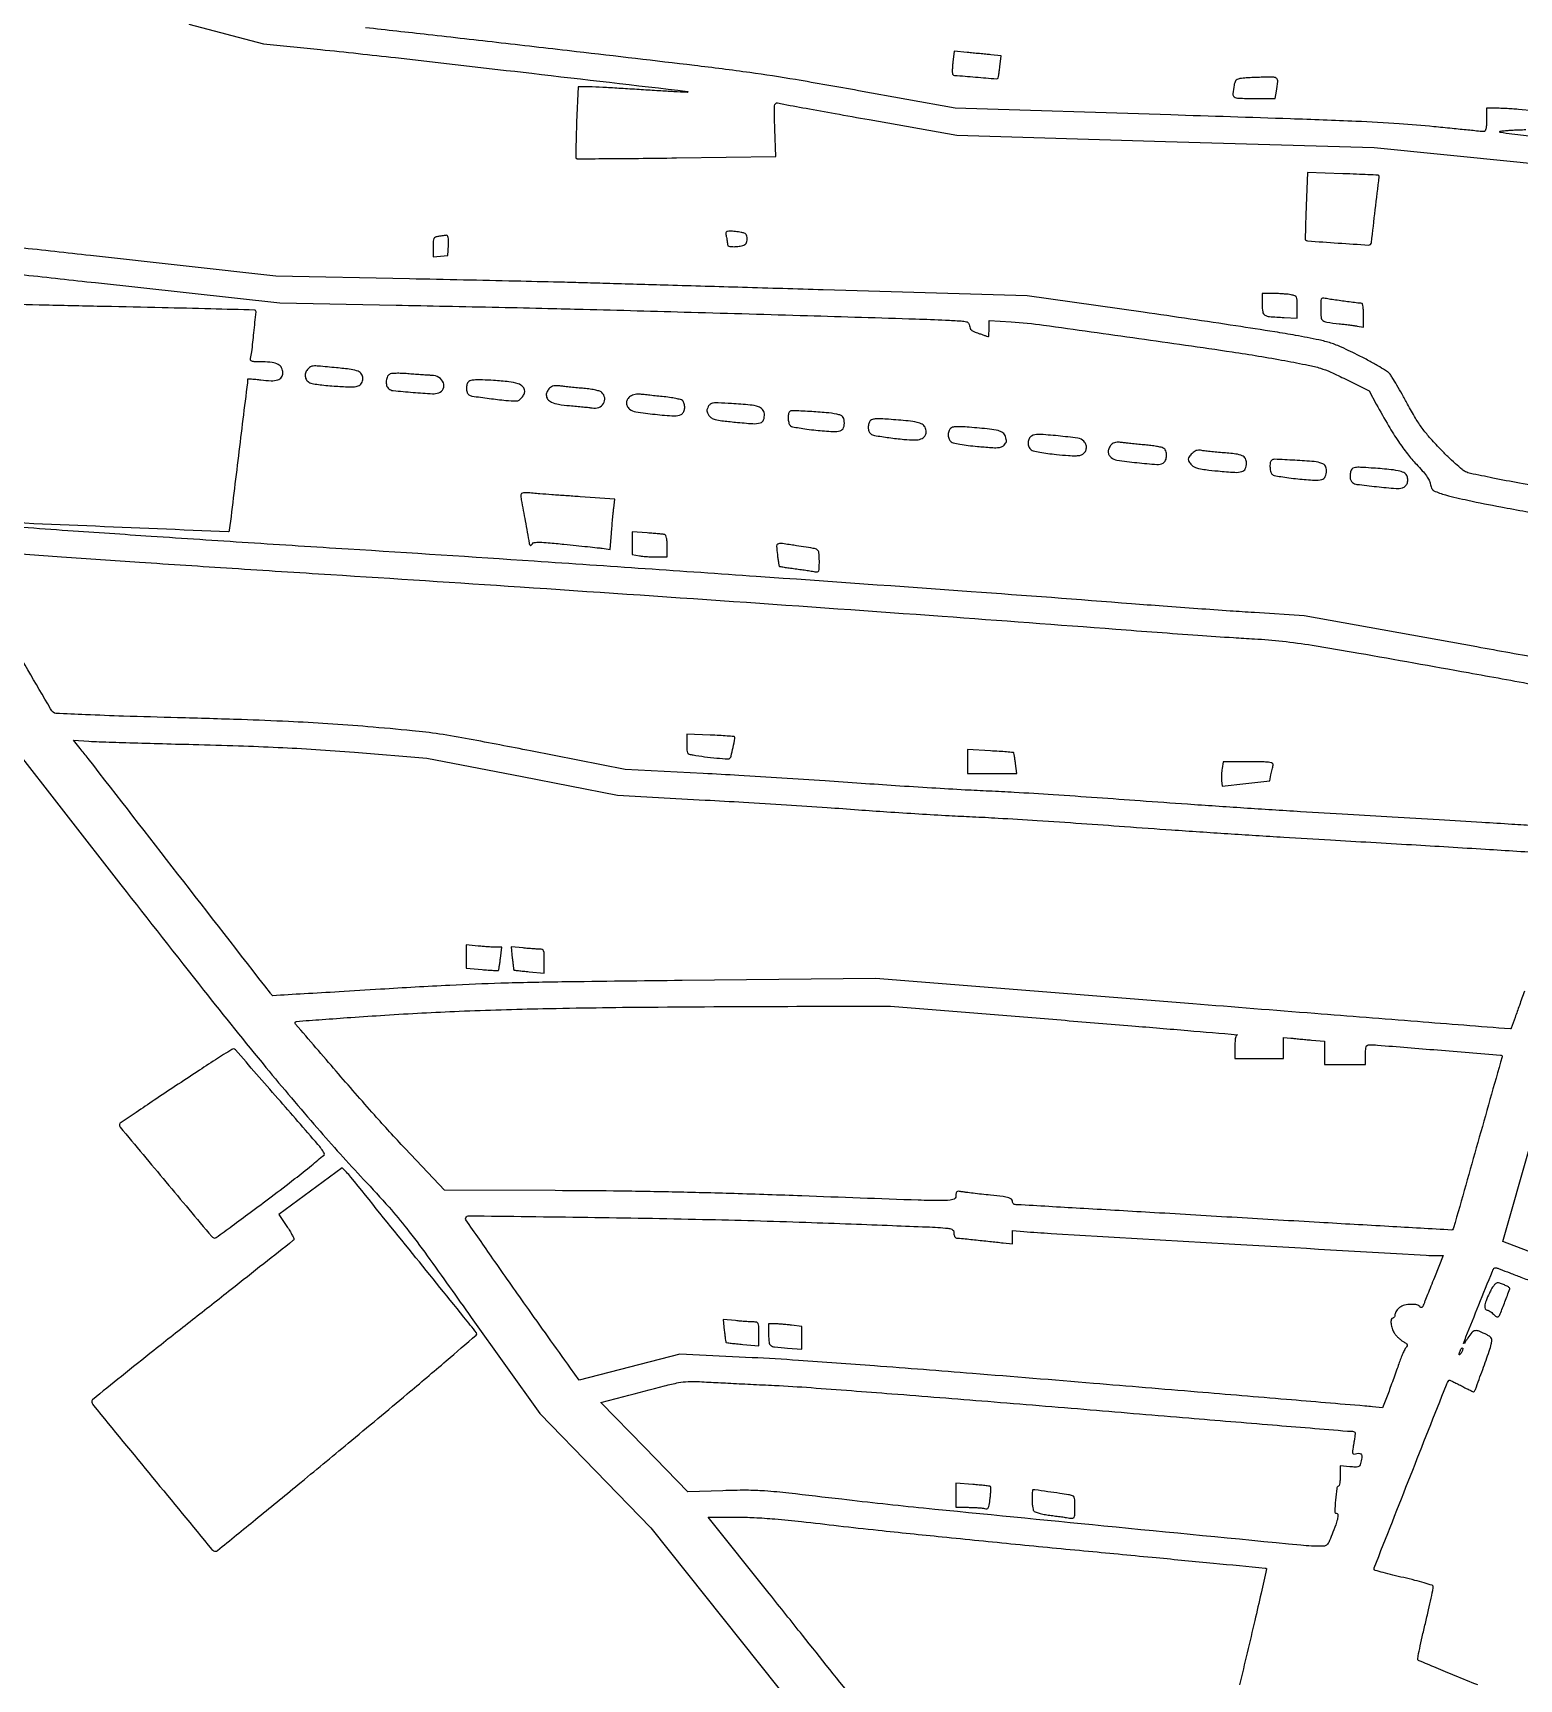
# Model space of a CAD drawing. Header units: metres. Extents: x 244 to 6504, y 133 to 4776.
# Drawn here: x 973 to 1478, y 2026 to 2585 of the extents above; entities that cross this region are included whole.
import ezdxf

# ---------------------------------------------------------------- set-up
doc = ezdxf.new("R2010")
doc.units = ezdxf.units.M
doc.header["$MEASUREMENT"] = 0

msp = doc.modelspace()

# ---------------------------------------------------------------- linework, layer by layer
for points in [[(2390.74, 4302.36, -0.000001), (2436.6, 4383.87, -0.253439)], [(5649.78, 2908.29, -0.000001), (5592.12, 2927.27, -0.000136)], [(1770.95, 4232.21, -0.000001), (1756.31, 4203.53, -0.092463)], [(2358.85, 2292.47, -0.000002), (2402.87, 2275.77, -0.000001), (2455, 2255.99, -0.000469)], [(2661.8, 3304.26, -0.000001), (2697.55, 3290.75, -0.000089)], [(2166.88, 2385.74, -0.000003), (2059.01, 2428.09, -0.099946)], [(1791.55, 2429.41, -0.000038), (1874.38, 2392.56, -0.000003), (1960.7, 2354.15, -0.085326)], [(1593.92, 2905.57, -0.000004), (1514.48, 2912.51, -0.000011), (1436.43, 2919.33, -0.007054)], [(1951.55, 1991.02, -0.000054), (1914.46, 2004.68, -0.000089), (1883.2, 2016.2, -0.000001), (1854.82, 2026.66, -0.083555), (1854.7, 2026.74, -0.321062), (1854.66, 2026.85, -0.00001), (1860.33, 2041.97, -0.000482), (1866.6, 2058.64, -0.00029), (1874.07, 2078.43, 0.000121), (1881.55, 2098.22, 0.000201), (1887.85, 2114.91, 0.000005), (1893.56, 2130.04, 0.09035), (1893.59, 2130.2, -0.52322), (1893.79, 2130.34, -0.000152), (1905.06, 2126.13, -0.000598), (1924.48, 2118.84, -0.000025), (1994.28, 2092.53, 0.000711), (2044.47, 2073.69, 0.0018), (2081.03, 2060.18, 0.002313), (2111.66, 2049.14, 0.002327), (2142.33, 2038.41, -0.000195), (2162.41, 2031.48, -0.000323), (2179.35, 2025.62, -0.00001), (2194.67, 2020.3, -0.108295)], [(1818.98, 2759.08, 0.000018), (1857.04, 2862.14, 0.000008), (1895.3, 2965.72, 0.303576)], [(1986.93, 2957.13, 0.000002), (2009.06, 2948.59, 0.092301)], [(1716.95, 2894.91, -0.000001), (1705.81, 2895.88, -0.000045)], [(2910.82, 2101.23, -0.000002), (2871.64, 2116.15, -0.08954)], [(1989.74, 2610.17, -0.000005), (1937.37, 2630.58, -0.000013), (1885.25, 2650.89, -0.103803)], [(1359.46, 2926.04, -0.000007), (1314.6, 2930, -0.176126)], [(1479.87, 2259.97, -0.000484), (1478.15, 2255.13, -0.000789), (1476.68, 2251.03, -0.00008), (1475.36, 2247.36, -0.078972), (1475.27, 2247.21, -0.251959), (1475.13, 2247.14, -0.000003), (1443.5, 2249.62, -0.000264), (1408.67, 2252.36, -0.000159), (1367.31, 2255.65), (1259.48, 2264.26), (1193.82, 2263.57, 0.000618), (1152.93, 2263.09, 0.003963), (1132.25, 2262.65, 0.005831), (1114.99, 2261.95, 0.002345), (1091.42, 2260.61, -0.000392), (1077.33, 2259.75, -0.000652), (1065.46, 2259.05, -0.00002), (1054.71, 2258.44, -0.271467), (1054.6, 2258.49, 0.023202), (1054.07, 2259.25, 0.000004), (1022.6, 2299.74, 0.000018), (992.1, 2338.99, 0.004823), (989.45, 2342.33), (987.13, 2345.2), (992.39, 2344.82, 0.009712), (995.82, 2344.64, 0.000763), (1004.96, 2344.34, 0.001038), (1015.86, 2344.03, 0.000794), (1027.79, 2343.73, -0.002524), (1043.2, 2343.29, -0.003764), (1056.67, 2342.74, -0.004028), (1069.4, 2342.02, -0.003648), (1082.55, 2341.07), (1107.17, 2339.11), (1139.52, 2332.8), (1171.87, 2326.49), (1201.68, 2324.85, -0.001233), (1214.71, 2324.11, -0.00089), (1229.25, 2323.21, -0.000898), (1243.07, 2322.32, -0.00195), (1253.68, 2321.56, 0.001932), (1263.39, 2320.88, 0.001394), (1274.22, 2320.18, 0.001407), (1284.52, 2319.58, 0.003057), (1292.43, 2319.19, -0.003991), (1301.11, 2318.74, -0.001167), (1314.44, 2317.92, -0.001172), (1329.45, 2316.92, -0.001256), (1344.1, 2315.87, 0.00134), (1360.06, 2314.74, 0.000793), (1379.11, 2313.46, 0.000793), (1398.13, 2312.25, 0.001362), (1413.99, 2311.31, -0.000616), (1441.53, 2309.71, -0.000811), (1466.66, 2308.18, -0.000508), (1487.97, 2306.83, -0.009683)], [(943.58, 2420.05, 0.000005), (991.66, 2418.02, 0.000005), (1039.77, 2415.99, 0.238408), (1040.04, 2416.11, 0.139651), (1040.17, 2416.42, 0.000012), (1043.26, 2441.67, 0.000042), (1046.3, 2466.52, 0.038341), (1046.35, 2467.69, -0.429106), (1046.48, 2467.83, -0.007186), (1047.65, 2467.79, -0.01345), (1049.08, 2467.68, -0.007933), (1050.78, 2467.48, 0.025681), (1054.23, 2467.2, 0.084193), (1056.49, 2467.51, 0.153296), (1057.77, 2468.4, 0.165706), (1058.26, 2469.84, 0.121707), (1057.84, 2471.56, 0.147704), (1056.68, 2472.74, 0.094592), (1054.61, 2473.4, 0.030643), (1051.38, 2473.6, -0.00646), (1048.81, 2473.63, -0.062025), (1047.72, 2473.8, -0.21716), (1047.29, 2474.16, -0.182456), (1047.25, 2474.76, 0.041386), (1047.7, 2477.01, 0.002826), (1048.41, 2483.5, 0.000722), (1049.13, 2490.57, 0.236322), (1048.94, 2491.07, 0.181186), (1048.67, 2491.18, 0.000035), (1033.76, 2491.57, 0.000762), (1017.23, 2491.97, 0.000461), (997.65, 2492.4, -0.000372), (977.69, 2492.83, -0.000527), (959.92, 2493.25, -0.000296)], [(959.21, 2697.46, -0.000002), (970.28, 2693.91, -0.000087)], [(1834.41, 2307.1, 0.000005), (1873.03, 2293.78, 0.000007)], [(1026.32, 2588.24), (1051.68, 2581.62), (1071.03, 2579.63, -0.002745), (1096.52, 2576.87, -0.000525), (1142.77, 2571.56, -0.000013), (1195.68, 2565.43, -0.627212), (1195.77, 2565.18, -0.211856), (1195.55, 2565.09, -0.000285), (1191.04, 2565.32, -0.002305), (1185.96, 2565.6, -0.00141), (1179.97, 2565.98, 0.001144), (1173.79, 2566.37, 0.001469), (1168.1, 2566.7, 0.001125), (1163.33, 2566.96, 0.012682), (1161.44, 2567), (1158.48, 2567), (1158.01, 2555.01, 0.002725), (1157.85, 2550.39, 0.004363), (1157.78, 2546.45, 0.001038), (1157.74, 2543.01, 0.20072), (1157.87, 2542.69, 0.199937), (1158.2, 2542.55, 0.000137), (1168.01, 2542.6, 0.001558), (1178.97, 2542.68, 0.000948), (1191.91, 2542.84), (1225.61, 2543.33), (1225.32, 2552.59, -0.002192), (1225.16, 2558.43, -0.032395), (1225.24, 2560.48, -0.15433), (1225.6, 2561.3, -0.290046), (1226.27, 2561.49, 0.024163), (1227.25, 2561.27, 0.000159), (1235.9, 2559.69, 0.000634), (1245.81, 2557.9, 0.000405), (1257.32, 2555.84), (1287.13, 2550.55), (1358.01, 2548.46), (1428.89, 2546.38), (1477.25, 2541.45), (1525.61, 2536.53)], [(1295.67, 1964.85, 0.000003), (1274.44, 1991.49, 0.000003), (1253.21, 2018.11, 0.000003), (1234.69, 2041.33, 0.000013), (1223.43, 2055.44), (1202.7, 2081.44), (1212.35, 2081.44, -0.013249), (1218.3, 2081.28, -0.008003), (1225.34, 2080.8, -0.005878), (1234.41, 2079.92, -0.002277), (1246.95, 2078.49, 0.003246), (1260.39, 2076.99, 0.000828), (1282.18, 2074.74, 0.000844), (1307.06, 2072.25, 0.000856), (1331.85, 2069.86, -0.000171), (1354.86, 2067.67, -0.000283), (1374.29, 2065.81, -0.000012), (1391.85, 2064.11, -0.070411), (1392.16, 2064.03, -0.368962), (1392.28, 2063.82, -0.000175), (1390.42, 2055.56, -0.002073), (1388.3, 2046.34, -0.001246), (1385.72, 2035.4, 0.000257), (1383.11, 2024.45, 0.00042)], [(1500.95, 2262.53, 0.000004), (1528.97, 2253.3, 0.000065)], [(935.15, 2490.7, 0.000045), (939.08, 2455.99, 0.000009), (943.1, 2420.52, 0.165705)], [(1488.51, 2430.54, -0.002374), (1478.2, 2432.41, -0.003494), (1469.17, 2434.16, -0.001649), (1461.5, 2435.73, -0.064873), (1459.86, 2436.3, -0.0594), (1458.67, 2437.08, -0.008322), (1456.45, 2439.03, -0.00941), (1453.88, 2441.43, -0.007869), (1451.25, 2444.08, -0.010454), (1447.65, 2447.97, -0.02343), (1445.13, 2451.1, -0.022976), (1442.88, 2454.5, -0.009686), (1440.15, 2459.25, 0.002749), (1438.29, 2462.61, 0.003432), (1436.52, 2465.71, 0.002783), (1435, 2468.3, 0.026265), (1434.28, 2469.37, 0.088609), (1433.34, 2470.25, 0.008884), (1430.72, 2471.89, 0.010829), (1427.46, 2473.74, 0.008053), (1423.79, 2475.65, 0.007188), (1417.8, 2478.55, 0.031564), (1414.13, 2479.98, 0.027367), (1410.09, 2481.03, 0.0045), (1402.17, 2482.57, 0.006569), (1395.07, 2483.78, 0.001194), (1381.86, 2485.82, 0.001285), (1366.39, 2488.13, 0.001166), (1350.39, 2490.44), (1310.98, 2496.04), (1241.76, 2498.06, 0.00001), (1214.3, 2498.86, 0.000013), (1189.07, 2499.6, 0.00001), (1167.92, 2500.21, 0.00011), (1159.61, 2500.45, 0.00128), (1152.03, 2500.65, 0.000203), (1137.15, 2500.99, 0.000225), (1119.61, 2501.38, 0.000197), (1101.26, 2501.77), (1055.83, 2502.73), (992.9, 2509.69, 0.000125), (968.71, 2512.36, 0.000205), (948.22, 2514.61, 0.000015), (929.81, 2516.63, 0.027219)], [(1844.41, 2030.54, -0.000005), (1808.4, 2043.61, -0.00011)], [(1562.47, 2251.82, -0.000014), (1503.75, 2271.26, -0.32023)], [(1482.94, 2558.85), (1477.84, 2559.29, 0.004098), (1475.68, 2559.45, 0.003494), (1473.4, 2559.59, 0.003522), (1471.32, 2559.69, 0.009968), (1469.86, 2559.72), (1466.98, 2559.72), (1466.98, 2555.74, -0.011486), (1466.94, 2553.83, -0.044703), (1466.78, 2552.66, -0.088585), (1466.5, 2552, -0.253411), (1466.07, 2551.77, -0.024248), (1465.39, 2551.8, -0.000265), (1460.7, 2552.26, -0.000832), (1455.31, 2552.8, -0.000542), (1449.07, 2553.44, 0.009799), (1437.38, 2554.42, 0.004978), (1422.65, 2555.23, 0.002742), (1400.37, 2556.09, 0.00052), (1359.74, 2557.41), (1286.51, 2559.71), (1253.7, 2565.65, 0.002883), (1232.28, 2569.41, 0.007554), (1216.85, 2571.78, 0.004851), (1197.98, 2574.2, 0.000641), (1157.96, 2578.9, 0.000423), (1132.38, 2581.84, 0.000463), (1107.58, 2584.65, 0.000432), (1086.36, 2587.02, 0.002332)], [(1483.37, 2549.98, -0.006061), (1475.64, 2550.89, -0.012825), (1471.61, 2551.52, -0.846486), (1471.62, 2551.88, -0.011882), (1473.01, 2552.06, -0.006314), (1474.73, 2552.21, -0.00628), (1476.5, 2552.33, -0.009696), (1478.03, 2552.38, 0.021003), (1480.37, 2552.51, 0.171273)], [(931.71, 2507.32, -0.000058), (949.97, 2505.36, -0.000399), (970.53, 2503.13, -0.000248), (994.64, 2500.49), (1057.27, 2493.59), (1096.68, 2492.85, -0.000407), (1113.55, 2492.52, -0.00033), (1131.62, 2492.14, -0.000334), (1148.28, 2491.76, -0.000868), (1160.28, 2491.47, -0.000472), (1196.86, 2490.46, -0.000375), (1236.36, 2489.31, -0.000194), (1273.13, 2488.19, -0.004751), (1283.32, 2487.78, -0.002789), (1288.57, 2487.49, -0.043209), (1290.35, 2487.23, -0.168367), (1291.13, 2486.73, -0.169082), (1291.44, 2485.85, 0.098024), (1291.6, 2485.04, 0.121873), (1292.05, 2484.42, 0.073671), (1292.94, 2483.88, 0.018076), (1294.54, 2483.27, 0.00196), (1295.74, 2482.86, 0.002985), (1296.79, 2482.52, 0.001088), (1297.69, 2482.24, 0.076213), (1297.85, 2482.21, 0.384566), (1297.93, 2482.29, 0.005908), (1298, 2483.01, 0.012272), (1298.05, 2483.88, 0.00739), (1298.06, 2484.92), (1298.06, 2487.62), (1305.52, 2487.17, -0.018662), (1316.56, 2486.08, -0.001179), (1348.89, 2481.58, -0.001729), (1380.64, 2476.98, -0.008469), (1398.53, 2474.01, -0.004157), (1406.47, 2472.48, -0.024655), (1410.56, 2471.45, -0.032019), (1414.08, 2470.13, -0.010019), (1419.16, 2467.7), (1427.09, 2463.73), (1429.57, 2459.23, 0.006419), (1433.73, 2451.92, 0.0148), (1437.08, 2446.56, 0.019125), (1440.11, 2442.38, 0.025064), (1443.2, 2438.82, -0.011733), (1445.19, 2436.65, -0.024746), (1446.61, 2434.86, -0.031435), (1447.53, 2433.39, -0.095084), (1447.88, 2432.27, 0.043958), (1448.04, 2431.5, 0.044582), (1448.33, 2430.77, 0.048541), (1448.7, 2430.19, 0.115214), (1449.1, 2429.87, 0.049832), (1453.09, 2428.41, 0.009269), (1460.7, 2426.62, 0.007064), (1471.87, 2424.37, 0.002127), (1488.91, 2421.26, -0.000409)], [(1483.64, 2316.08, -0.000501), (1475.59, 2316.6, 0.001054), (1465.42, 2317.25, 0.000377), (1450.91, 2318.13, 0.000374), (1435, 2319.06, 0.000442), (1419.95, 2319.93, -0.001419), (1403.84, 2320.88, -0.000838), (1384.61, 2322.11, -0.000838), (1365.41, 2323.41, -0.001437), (1349.4, 2324.55, 0.001321), (1334.77, 2325.61, 0.001245), (1319.84, 2326.61, 0.001236), (1306.6, 2327.43, 0.004325), (1298.06, 2327.86, -0.003384), (1289.97, 2328.26, -0.001265), (1278.62, 2328.92, -0.001254), (1266.26, 2329.7, -0.00152), (1254.67, 2330.5, 0.001431), (1242.36, 2331.35, 0.000856), (1227.71, 2332.29, 0.000857), (1213.12, 2333.18, 0.00149), (1201.02, 2333.86), (1174.52, 2335.27), (1142.39, 2341.54, 0.001396), (1121.53, 2345.54, 0.009955), (1111.4, 2347.25, 0.012788), (1102.19, 2348.38, 0.003186), (1087.08, 2349.74, 0.004433), (1073.54, 2350.75, 0.004574), (1060.13, 2351.5, 0.003607), (1044.22, 2352.14, 0.001453), (1022.49, 2352.79, -0.001102), (1004.16, 2353.33, -0.003056), (991.27, 2353.81, -0.000812), (981.18, 2354.27, -0.174805), (980.3, 2354.63, -0.076378), (979.35, 2355.81, -0.000094), (964.01, 2382.19, -0.000056), (948.53, 2408.84, -0.132306)], [(1486.23, 2372.73, 0.000193), (1463.67, 2376.82), (1405.05, 2387.43), (1388.15, 2388.48, -0.001675), (1379.94, 2389.02, -0.000709), (1368.93, 2389.79, -0.000702), (1357.17, 2390.65, -0.000918), (1346.42, 2391.47, 0.001474), (1292.04, 2395.56, 0.000623), (1219.02, 2400.74, 0.000627), (1143.59, 2405.9, 0.001064), (1080.45, 2410.01, -0.000478), (1046.5, 2412.18, -0.000521), (1013.51, 2414.35, -0.000488), (985.27, 2416.27, -0.002574), (969.78, 2417.42)], [(956.46, 2409.51, -0.000343), (970.82, 2408.34, 0.003398), (983.12, 2407.41, 0.000432), (1009.61, 2405.61, 0.000507), (1041.05, 2403.54, 0.000422), (1074.49, 2401.4, -0.000932), (1138.82, 2397.22, -0.000652), (1211.31, 2392.28, -0.000658), (1282.14, 2387.26, -0.001132), (1341.12, 2382.87, 0.000751), (1355.13, 2381.82, 0.000772), (1369.01, 2380.82, 0.000746), (1381.05, 2379.99, 0.003281), (1388.15, 2379.56, -0.014067), (1397.67, 2378.77, -0.011425), (1407.81, 2377.41, -0.004908), (1423.68, 2374.75, -0.000511), (1460.85, 2368.1, -0.001017), (1483.82, 2363.92, -0.001702)], [(1522.5, 2366.11, 0.000037), (1505.4, 2369.24, 0.000313)], [(965.91, 2344.1), (1003.28, 2296.07, 0.002061), (1031.32, 2260.34, 0.00491), (1052.52, 2234.08, 0.006465), (1069.91, 2213.53, 0.009672), (1085.66, 2196.07, -0.006432), (1094.33, 2186.6, -0.016312), (1100.3, 2179.44, -0.009872), (1107.27, 2170.14, -0.001177), (1122.24, 2149.21), (1145.48, 2116.56), (1164.36, 2097.18), (1183.24, 2077.8), (1263.28, 1977.44, 0.000592)], [(1839.11, 2010.56, -0.000013), (1820.53, 1958.18, -0.000011), (1801.94, 1905.75, -0.098014)], [(1483.49, 2170.84), (1472.5, 2175.01), (1481.94, 2207.88, -0.001966)], [(1464, 2024.44, -0.001174), (1456.35, 2027.56, -0.001885), (1449.85, 2030.27, -0.000324), (1444.11, 2032.69, -0.111162), (1443.72, 2032.96, -0.23437), (1443.61, 2033.36, -0.001819), (1444.29, 2036.78, -0.006134), (1445.14, 2040.73, -0.003841), (1446.22, 2045.32, 0.003238), (1447.31, 2049.94, 0.005011), (1448.19, 2053.94, 0.001742), (1448.9, 2057.39, 0.14236), (1448.86, 2057.93, 0.229414), (1448.49, 2058.27, 0.003879), (1445.81, 2059.08, 0.009069), (1442.62, 2059.96, 0.005801), (1438.88, 2060.87, -0.003534), (1435.13, 2061.77, -0.005569), (1431.93, 2062.59, -0.001735), (1429.18, 2063.35, -0.188827), (1428.88, 2063.57, -0.236603), (1428.83, 2064.17, -0.00004), (1441.19, 2095.49, -0.000105), (1453.37, 2126.33, -0.077839), (1454.24, 2127.81, -0.326265), (1454.48, 2127.87, -0.007672), (1455.6, 2127.41, -0.013976), (1456.96, 2126.78, -0.008655), (1458.51, 2125.96, 0.006579), (1460.06, 2125.14, 0.010602), (1461.41, 2124.49, 0.004597), (1462.55, 2123.98, 0.308586), (1462.75, 2124.02, 0.109001), (1463.24, 2124.79, 0.000914), (1465.69, 2131.52, 0.002435), (1467.93, 2137.8, 0.031655), (1468.6, 2140.19, 0.030454), (1468.79, 2141.4, 0.131129), (1468.66, 2142.11, 0.134849), (1468.21, 2142.65, 0.032935), (1467.19, 2143.26, 0.018101), (1464.47, 2144.52, 0.138854), (1463.09, 2144.69, 0.181112), (1462.01, 2144.08, 0.035558), (1460.68, 2142.25, -0.006899), (1460.01, 2141.22, -0.019957), (1459.52, 2140.53, -0.094254), (1459.3, 2140.34, -0.689519), (1459.22, 2140.4, -0.01655), (1460.02, 2142.58, -0.000333), (1464.39, 2153.49, -0.000138), (1468.99, 2164.9, -0.042706), (1469.43, 2165.78, -0.160399), (1469.64, 2165.96, -0.075219), (1469.99, 2166.04, -0.062823), (1470.42, 2166.02, -0.050786), (1470.86, 2165.9, 0.001493), (1471.64, 2165.59, 0.000046), (1474.88, 2164.35, 0.00009), (1478.7, 2162.88, 0.000062), (1483.02, 2161.22, -0.006459)], [(1380.91, 2015.16, 0.000037), (1378.94, 2006.84, 0.048109)]]:
    msp.add_lwpolyline(points, format="xyb")
for points in [[(1285.78, 2575.3, 0.011994), (1285.63, 2573.84, 0.017141), (1285.58, 2572.55, 0.0131), (1285.6, 2571.49, 0.187338), (1285.75, 2571.15, 0.177145), (1286.35, 2570.87, 0.000797), (1293.45, 2570.28, 0.000736), (1300.57, 2569.71, 0.196758), (1301.15, 2569.9, 0.182531), (1301.19, 2569.98, 0.000759), (1301.35, 2571.06, 0.003589), (1301.53, 2572.29, 0.002237), (1301.71, 2573.74), (1302.18, 2577.49), (1298.63, 2577.86, 0.001251), (1296.96, 2578.03, 0.000615), (1294.83, 2578.23, 0.00061), (1292.61, 2578.44, 0.00089), (1290.66, 2578.62), (1286.25, 2579.02)], [(1383.76, 2569.84, 0.039604), (1382.67, 2569.62, 0.116102), (1382, 2569.24, 0.116942), (1381.58, 2568.61, 0.040481), (1381.27, 2567.55, 0.025829), (1380.84, 2564.59, 0.276224), (1381.34, 2563.54, 0.141661), (1382.76, 2563.09, 0.005995), (1388.07, 2563.03), (1395.27, 2563.03), (1395.68, 2565.51, 0.014054), (1396.12, 2568.76, 0.22737), (1395.76, 2569.77, 0.193627), (1394.72, 2570.21, 0.009931), (1390.97, 2570.21, 0.003789), (1388.85, 2570.15, 0.003781), (1386.73, 2570.06, 0.003702), (1384.88, 2569.95, 0.014878)], [(1405.76, 2526.57, 0.001807), (1405.6, 2522.19, 0.002934), (1405.49, 2518.48, 0.000471), (1405.42, 2515.19, 0.204305), (1405.5, 2514.99, 0.180753), (1406.23, 2514.65, 0.000567), (1416.57, 2513.94, 0.000496), (1426.95, 2513.24, 0.216087), (1427.6, 2513.49, 0.168326), (1427.9, 2514.11, 0.00033), (1429.22, 2525.25, 0.000238), (1430.53, 2536.49, 0.265185), (1430.35, 2536.92, 0.152026), (1430.23, 2536.96, 0.000108), (1426.73, 2537.12, 0.001237), (1422.83, 2537.29, 0.000755), (1418.23, 2537.48), (1406.24, 2537.93)], [(1111.09, 2516.18, 0.052613), (1110.05, 2515.91, 0.187128), (1109.54, 2515.46, 0.106243), (1109.32, 2514.61, 0.011715), (1109.27, 2512.6), (1109.27, 2509.29), (1111.75, 2509.5), (1114.24, 2509.7), (1114.44, 2513.18, 0.012287), (1114.49, 2514.85, 0.050538), (1114.4, 2515.86, 0.112066), (1114.16, 2516.39, 0.267449), (1113.78, 2516.56, 0.004705), (1113.32, 2516.5, 0.001377), (1112.63, 2516.41, 0.001383), (1111.85, 2516.3, 0.001483)], [(1208.88, 2515.91, -0.004902), (1209.04, 2515.08, -0.005698), (1209.18, 2514.28, -0.005102), (1209.27, 2513.61, -0.03366), (1209.3, 2513.26, 0.364644), (1209.64, 2512.85, 0.035162), (1211.03, 2512.71, 0.036347), (1212.75, 2512.78, 0.037037), (1214.43, 2513.1, 0.067143), (1215.13, 2513.39, 0.113209), (1215.58, 2513.82, 0.101418), (1215.84, 2514.45, 0.04643), (1215.92, 2515.33, 0.047413), (1215.83, 2516.3, 0.139956), (1215.53, 2516.89, 0.123989), (1214.94, 2517.28, 0.033573), (1213.85, 2517.57, 0.012738), (1212.94, 2517.73, 0.008948), (1211.9, 2517.86, 0.009035), (1210.91, 2517.95, 0.018631), (1210.13, 2517.98, 0.036993), (1209.19, 2517.91, 0.224268), (1208.8, 2517.65, 0.166861), (1208.69, 2517.13, 0.019118)], [(1390.8, 2493.16, 0.035267), (1390.99, 2490.56, 0.225727), (1391.69, 2489.49, 0.116365), (1393.26, 2488.99, 0.006892), (1398.26, 2488.67), (1402.73, 2488.44), (1402.73, 2492.2, 0.0092), (1402.68, 2494.6, 0.106356), (1402.45, 2495.51, 0.188666), (1401.9, 2496.01, 0.041742), (1400.66, 2496.37, 0.023865), (1399.6, 2496.53, 0.008156), (1398.05, 2496.66, 0.008086), (1396.34, 2496.76, 0.009248), (1394.69, 2496.79), (1390.8, 2496.79)], [(1410.68, 2491.54, 0.023588), (1410.81, 2488.71, 0.203871), (1411.4, 2487.63, 0.134086), (1412.72, 2487.06, 0.008357), (1416.97, 2486.54, -0.003066), (1418.65, 2486.35, -0.002654), (1420.41, 2486.13, -0.002671), (1422, 2485.92, -0.007797), (1423.1, 2485.75), (1425.25, 2485.38), (1425.25, 2489.43, 0.014263), (1425.2, 2490.98, 0.023403), (1425.07, 2492.28, 0.019883), (1424.88, 2493.28, 0.348298), (1424.63, 2493.47, -0.032306), (1423.34, 2493.56, -0.00126), (1418.62, 2494.18, -0.001797), (1414.03, 2494.82, -0.018945), (1412.17, 2495.16, 0.084226), (1411.32, 2495.2, 0.271562), (1410.89, 2494.87, 0.091562), (1410.71, 2494.01, 0.006492)], [(1066.59, 2471, 0.116355), (1065.9, 2469.75, 0.130732), (1065.88, 2468.37, 0.129349), (1066.55, 2467.16, 0.112667), (1067.76, 2466.36, 0.054539), (1068.68, 2466.13, 0.005824), (1070.87, 2465.84, 0.00712), (1073.49, 2465.56, 0.005669), (1076.33, 2465.34, 0.010865), (1081.36, 2465.11, 0.076522), (1083.78, 2465.43, 0.188961), (1084.97, 2466.34, 0.136372), (1085.42, 2467.97, 0.145554), (1084.99, 2469.44, 0.153619), (1083.82, 2470.4, 0.063046), (1081.44, 2471.02, 0.009134), (1076.44, 2471.59, 0.001421), (1070.26, 2472.16, 0.037149), (1068.59, 2472.18, 0.129353), (1067.59, 2471.86, 0.065345)], [(1094.7, 2469.5, 0.189901), (1093.81, 2468.7, 0.091694), (1093.37, 2467.19, 0.08865), (1093.49, 2465.58, 0.160939), (1094.2, 2464.48, 0.145818), (1095.72, 2463.86, 0.004615), (1102.45, 2463.25, 0.005814), (1109.07, 2462.79, 0.103445), (1111.17, 2463.1, 0.194151), (1112.71, 2464.5, 0.212515), (1112.78, 2466.51, 0.16273), (1111.23, 2468.31, 0.130297), (1108.76, 2469.01, -0.009332), (1107.47, 2469.06, -0.002786), (1105.51, 2469.18, -0.002792), (1103.31, 2469.34, -0.003018), (1101.16, 2469.53, 0.010849), (1099.1, 2469.67, 0.01285), (1097.15, 2469.71, 0.011721), (1095.51, 2469.67, 0.076006)], [(1121.36, 2466.89, 0.116822), (1120.76, 2465.9, 0.080129), (1120.56, 2464.6, 0.082162), (1120.78, 2463.33, 0.136292), (1121.4, 2462.45, 0.139143), (1122.44, 2461.98, 0.00269), (1128.34, 2461.19, 0.006828), (1133.97, 2460.54, 0.025236), (1137.54, 2460.35, 0.15077), (1138.46, 2460.64, 0.066317), (1139.42, 2461.5, 0.064633), (1140.16, 2462.62, 0.112946), (1140.4, 2463.7, 0.203964), (1139.79, 2465.14, 0.11023), (1138.11, 2466.16, 0.054082), (1135.02, 2466.85, 0.013094), (1129.81, 2467.29, 0.005474), (1126.02, 2467.47, 0.020877), (1123.65, 2467.46, 0.031124), (1122.12, 2467.29, 0.156924)], [(1148.79, 2464.67, 0.046492), (1148.37, 2464.16, 0.037301), (1148.01, 2463.55, 0.038576), (1147.77, 2462.92, 0.074187), (1147.69, 2462.4, 0.163334), (1148.17, 2460.96, 0.12385), (1149.48, 2459.91, 0.068388), (1151.84, 2459.2, 0.019652), (1155.64, 2458.75, -0.003059), (1157.95, 2458.55, -0.003184), (1160.22, 2458.33, -0.003064), (1162.18, 2458.11, -0.013889), (1163.32, 2457.95, 0.134999), (1165.52, 2458.16, 0.162394), (1167.12, 2459.48, 0.178459), (1167.53, 2461.38, 0.161492), (1166.62, 2463.19, 0.11989), (1165.94, 2463.6, 0.021427), (1164.5, 2464, 0.020808), (1162.65, 2464.33, 0.013596), (1160.49, 2464.58, -0.002443), (1158.31, 2464.77, -0.002158), (1156.04, 2465, -0.002167), (1153.99, 2465.22, -0.006583), (1152.6, 2465.39, 0.023858), (1151.25, 2465.52, 0.057686), (1150.25, 2465.44, 0.075565), (1149.46, 2465.17, 0.074142)], [(1176.25, 2461.92, 0.092199), (1175.29, 2460.94, 0.135223), (1174.91, 2459.8, 0.135669), (1175.16, 2458.63, 0.093092), (1176.01, 2457.56, 0.143781), (1178.11, 2456.61, 0.009933), (1184.63, 2455.8, 0.010094), (1191.17, 2455.25, 0.139544), (1193.46, 2455.75, 0.139754), (1194.25, 2456.51, 0.094295), (1194.66, 2457.69, 0.086534), (1194.63, 2459.03, 0.092123), (1194.14, 2460.25, 0.175117), (1193.6, 2460.67, 0.021492), (1192.15, 2461.07, 0.020976), (1190.19, 2461.44, 0.010637), (1187.69, 2461.74, -0.001097), (1185.28, 2461.99, -0.001157), (1182.92, 2462.24, -0.001105), (1180.89, 2462.47, -0.005239), (1179.72, 2462.61, 0.04496), (1178.8, 2462.66, 0.03812), (1177.84, 2462.54, 0.039432), (1176.94, 2462.28, 0.064033)], [(1202.7, 2458.41, 0.044133), (1202.35, 2457.6, 0.096717), (1202.27, 2456.94, 0.091297), (1202.44, 2456.27, 0.036309), (1202.91, 2455.44, 0.110119), (1203.78, 2454.59, 0.075355), (1205.06, 2454.04, 0.033326), (1207.27, 2453.63, 0.004533), (1211.94, 2453.12, 0.00895), (1217.88, 2452.63, 0.086347), (1220.38, 2452.91, 0.239268), (1221.5, 2453.94, 0.11304), (1221.75, 2455.95, 0.150786), (1221.11, 2457.46, 0.143773), (1219.72, 2458.39, 0.053342), (1216.92, 2458.94, 0.00631), (1210.59, 2459.42, 0.003522), (1206.06, 2459.67, 0.044109), (1204.35, 2459.61, 0.12855), (1203.4, 2459.23, 0.110644)], [(1230.33, 2456.67, 0.162397), (1229.9, 2455.78, 0.048695), (1229.86, 2454.25, 0.048763), (1230.11, 2452.73, 0.155679), (1230.66, 2451.88, 0.123793), (1231.3, 2451.58, 0.006516), (1233.53, 2451.17, 0.009947), (1236.23, 2450.76, 0.007047), (1239.28, 2450.4, 0.009772), (1245.05, 2449.92, 0.089534), (1247.55, 2450.21, 0.238158), (1248.66, 2451.27, 0.110461), (1248.91, 2453.32, 0.043005), (1248.71, 2454.41, 0.130439), (1248.33, 2455.06, 0.115161), (1247.65, 2455.48, 0.029849), (1246.39, 2455.82, 0.029067), (1242.76, 2456.35, 0.008588), (1237.14, 2456.74, 0.002968), (1231.22, 2457.02, 0.213797)], [(1257.82, 2453.66, 0.114523), (1257.22, 2452.66, 0.08011), (1257.02, 2451.35, 0.082376), (1257.24, 2450.08, 0.135779), (1257.86, 2449.19, 0.134233), (1259.13, 2448.62, 0.005614), (1264.08, 2447.88, 0.010655), (1269.13, 2447.3, 0.022929), (1273.03, 2447.11, 0.083545), (1274.93, 2447.42, 0.147266), (1276.21, 2448.34, 0.163559), (1276.68, 2449.74, 0.108871), (1276.33, 2451.4, 0.160483), (1275.39, 2452.41, 0.072948), (1273.68, 2453.06, 0.03051), (1270.58, 2453.54, 0.004032), (1263.95, 2454.11, 0.008816), (1261.36, 2454.27, 0.028834), (1259.64, 2454.24, 0.044175), (1258.49, 2454.05, 0.139554)], [(1284.98, 2451, 0.11681), (1284.36, 2449.97, 0.086509), (1284.19, 2448.66, 0.087433), (1284.46, 2447.38, 0.123586), (1285.15, 2446.44, 0.122753), (1285.89, 2446.08, 0.008572), (1288.19, 2445.64, 0.011748), (1290.98, 2445.23, 0.008559), (1294.11, 2444.9, 0.003762), (1298.77, 2444.52, 0.029593), (1300.95, 2444.49, 0.069362), (1302.24, 2444.73, 0.116434), (1303.17, 2445.31, 0.054001), (1303.69, 2445.95, 0.103032), (1303.93, 2446.57, 0.090167), (1303.91, 2447.28, 0.034363), (1303.65, 2448.25, 0.144385), (1302.74, 2449.5, 0.102398), (1301.18, 2450.26, 0.038272), (1298.23, 2450.78, 0.004162), (1291.35, 2451.4, 0.008202), (1288.63, 2451.57, 0.027707), (1286.85, 2451.56, 0.042694), (1285.66, 2451.39, 0.142147)], [(1312.47, 2448.41, 0.145893), (1311.67, 2447.52, 0.102393), (1311.35, 2446.19, 0.099463), (1311.58, 2444.81, 0.129061), (1312.32, 2443.78, 0.118801), (1313.07, 2443.41, 0.009029), (1315.28, 2442.96, 0.012025), (1317.97, 2442.53, 0.008859), (1320.97, 2442.17, 0.00482), (1325.08, 2441.8, 0.023944), (1327.4, 2441.72, 0.043965), (1328.89, 2441.87, 0.105469), (1329.9, 2442.3, 0.102894), (1330.76, 2443.22, 0.118652), (1331.13, 2444.37, 0.117366), (1330.95, 2445.57, 0.099154), (1330.23, 2446.63, 0.162227), (1328.18, 2447.66, 0.010579), (1321.49, 2448.47, 0.010903), (1314.79, 2449, 0.153041)], [(1339.57, 2445.46, 0.083947), (1338.8, 2444.37, 0.109998), (1338.52, 2443.18, 0.117545), (1338.77, 2442.05, 0.105945), (1339.52, 2441.1, 0.139683), (1341.5, 2440.22, 0.007813), (1348.26, 2439.39, 0.007715), (1355.05, 2438.78, 0.142673), (1357.14, 2439.22, 0.173811), (1358.02, 2440.19, 0.095666), (1358.34, 2441.79, 0.096616), (1358.05, 2443.39, 0.181325), (1357.18, 2444.34, 0.067857), (1356.46, 2444.6, 0.009702), (1354.91, 2444.9, 0.010879), (1353.04, 2445.17, 0.009091), (1351.06, 2445.38, -0.002272), (1348.96, 2445.58, -0.001964), (1346.75, 2445.8, -0.001976), (1344.76, 2446.02, -0.005752), (1343.38, 2446.19, 0.024), (1342.03, 2446.31, 0.057354), (1341.03, 2446.23, 0.074934), (1340.24, 2445.96, 0.074333)], [(1367.01, 2442.52, 0.031637), (1366.01, 2441.39, 0.151539), (1365.71, 2440.59, 0.159251), (1365.93, 2439.78, 0.035975), (1366.79, 2438.64, 0.107403), (1367.75, 2437.92, 0.049482), (1369.24, 2437.42, 0.027109), (1371.61, 2437.01, 0.005672), (1375.81, 2436.56, 0.008645), (1381.51, 2436.11, 0.082307), (1383.93, 2436.36, 0.218898), (1385.08, 2437.33, 0.110817), (1385.5, 2439.21, 0.126808), (1385.11, 2440.75, 0.166651), (1384.04, 2441.72, 0.071746), (1381.84, 2442.31, 0.01042), (1377.22, 2442.77, -0.003437), (1374.84, 2442.97, -0.004123), (1372.59, 2443.2, -0.003548), (1370.7, 2443.41, -0.027239), (1369.83, 2443.57, 0.079669), (1369.13, 2443.62, 0.067209), (1368.41, 2443.46, 0.060835), (1367.69, 2443.09, 0.046741)], [(1393.95, 2440.11, 0.160948), (1393.52, 2439.22, 0.048859), (1393.48, 2437.69, 0.048881), (1393.73, 2436.18, 0.158788), (1394.28, 2435.34, 0.121673), (1394.92, 2435.05, 0.006257), (1397.16, 2434.64, 0.00965), (1399.87, 2434.24, 0.006829), (1402.93, 2433.88, 0.009036), (1408.63, 2433.41, 0.08452), (1411.07, 2433.66, 0.220271), (1412.24, 2434.66, 0.108209), (1412.66, 2436.6, 0.046035), (1412.58, 2437.55, 0.096455), (1412.3, 2438.24, 0.102782), (1411.81, 2438.74, 0.057349), (1411.04, 2439.14, 0.070253), (1408.46, 2439.73, 0.006483), (1401.92, 2440.18, 0.003076), (1395, 2440.53, 0.216017)], [(1421.05, 2436.87, 0.048909), (1420.7, 2435.59, 0.066078), (1420.65, 2434.39, 0.078069), (1420.9, 2433.39, 0.120621), (1421.44, 2432.68, 0.141093), (1422.98, 2432.02, 0.004662), (1429.68, 2431.24, 0.005951), (1436.26, 2430.61, 0.09786), (1438.44, 2430.86, 0.122268), (1439.46, 2431.48, 0.112213), (1440.11, 2432.53, 0.106273), (1440.26, 2433.81, 0.099759), (1439.88, 2435.07, 0.1624), (1438.9, 2436, 0.057745), (1437.04, 2436.61, 0.028665), (1433.85, 2437.09, 0.005096), (1427.84, 2437.57, 0.004684), (1424.16, 2437.79, 0.038247), (1422.47, 2437.75, 0.100934), (1421.56, 2437.46, 0.176821)], [(1139.08, 2428.48, 0.044624), (1139.22, 2426.81, 0.001214), (1140.53, 2419.58, 0.000491), (1141.93, 2411.97, 0.12453), (1142.21, 2411.35, 0.272431), (1142.35, 2411.3, 0.108014), (1142.54, 2411.38, 0.067189), (1142.77, 2411.58, 0.036729), (1142.98, 2411.88, -0.235424), (1143.64, 2412.29, -0.027291), (1145.42, 2412.36, -0.017511), (1148.35, 2412.2, -0.003262), (1153.71, 2411.7, -0.000803), (1157.82, 2411.28, -0.000935), (1161.73, 2410.87, -0.000829), (1165.03, 2410.51, -0.005613), (1166.66, 2410.31), (1169.41, 2409.95), (1169.83, 2415.44, -0.001894), (1170.02, 2417.77, -0.001625), (1170.24, 2420.22, -0.001636), (1170.45, 2422.44, -0.004701), (1170.61, 2423.98), (1170.97, 2427.02), (1159.17, 2427.82, -0.000861), (1154.34, 2428.15, -0.000912), (1149.61, 2428.49, -0.000868), (1145.54, 2428.81, -0.004174), (1143.22, 2429.01, 0.008688), (1141.08, 2429.17, 0.046614), (1139.92, 2429.13, 0.114643), (1139.31, 2428.91, 0.251538)], [(1176.84, 2412.03), (1176.84, 2408.19), (1179.32, 2407.78, 0.01617), (1180.52, 2407.62, 0.007289), (1182.1, 2407.49, 0.007208), (1183.77, 2407.4, 0.009764), (1185.28, 2407.37), (1188.76, 2407.36), (1188.76, 2411.02, 0.016061), (1188.71, 2412.61, 0.035995), (1188.55, 2413.8, 0.047923), (1188.29, 2414.62, 0.22126), (1187.93, 2414.94, 0.046899), (1187.38, 2415.06, 0.003474), (1185.84, 2415.22, 0.004801), (1184, 2415.39, 0.003624), (1181.97, 2415.53), (1176.84, 2415.87)], [(1226.18, 2408.19, 0.003082), (1226.37, 2406.71, 0.004806), (1226.55, 2405.45, 0.001547), (1226.73, 2404.36, 0.150024), (1226.79, 2404.22, 0.165428), (1226.93, 2404.15, 0.000912), (1228.44, 2403.91, 0.003796), (1230.17, 2403.65, 0.002386), (1232.2, 2403.38, -0.002274), (1234.32, 2403.09, -0.002592), (1236.34, 2402.8, -0.002348), (1238.06, 2402.53, -0.014558), (1238.94, 2402.36, 0.084551), (1239.79, 2402.32, 0.271598), (1240.22, 2402.65, 0.091242), (1240.4, 2403.51, 0.006453), (1240.43, 2405.99, 0.021524), (1240.31, 2408.85, 0.236742), (1239.73, 2409.79, 0.098788), (1238.38, 2410.29, 0.002402), (1231.82, 2411.33, 0.004977), (1227.4, 2411.96, 0.16126), (1226.35, 2411.76, 0.287485), (1225.92, 2410.99, 0.016539)], [(1195.39, 2343.89, 0.011153), (1195.43, 2341.75, 0.119812), (1195.68, 2340.92, 0.186937), (1196.24, 2340.46, 0.035333), (1197.54, 2340.15, 0.01063), (1201.47, 2339.56, 0.009512), (1205.57, 2339.12, 0.003538), (1209.42, 2338.81, 0.215846), (1210.06, 2339.04, 0.140211), (1210.48, 2339.79, 0.006281), (1211.15, 2342.73, 0.004389), (1211.78, 2345.77, 0.250014), (1211.62, 2346.3, 0.178932), (1211.4, 2346.4, 0.001023), (1209.1, 2346.57, 0.004151), (1206.47, 2346.75, 0.002606), (1203.39, 2346.9), (1195.39, 2347.27)], [(1290.78, 2337.9), (1290.78, 2333.83), (1299.14, 2333.83), (1307.51, 2333.83), (1307.05, 2337.29, 0.003855), (1306.86, 2338.63, 0.005931), (1306.67, 2339.79, 0.002274), (1306.5, 2340.78, 0.152484), (1306.42, 2340.93, 0.178392), (1306.26, 2341, 0.00057), (1304.03, 2341.18, 0.003074), (1301.49, 2341.36, 0.001908), (1298.51, 2341.54), (1290.78, 2341.98)], [(1377.2, 2335.61, 0.020885), (1377.06, 2334.62, 0.0137), (1376.97, 2333.48, 0.01379), (1376.95, 2332.36, 0.025638), (1377.01, 2331.46), (1377.22, 2329.51), (1385.3, 2330.42), (1393.38, 2331.33), (1393.8, 2333.41, -0.003754), (1393.98, 2334.29, -0.003181), (1394.19, 2335.22, -0.003208), (1394.39, 2336.06, -0.008983), (1394.54, 2336.64, 0.309946), (1394.33, 2337.26, 0.126735), (1393.46, 2337.62, 0.031926), (1391.43, 2337.77, 0.002779), (1386.24, 2337.8), (1377.61, 2337.8)], [(1120.53, 2271.74), (1120.53, 2267.76), (1125.89, 2267.29, 0.004061), (1127.96, 2267.13, 0.006421), (1129.74, 2267.02, 0.0021), (1131.26, 2266.96, 0.213838), (1131.46, 2267.04, 0.147622), (1131.55, 2267.23, 0.00286), (1131.74, 2268.31, 0.00663), (1131.94, 2269.59, 0.004364), (1132.14, 2271.06), (1132.61, 2274.87), (1130.64, 2274.87, -0.013541), (1129.62, 2274.9, -0.004051), (1128.06, 2275, -0.004059), (1126.31, 2275.13, -0.004385), (1124.6, 2275.3), (1120.53, 2275.72)], [(1136.17, 2271.16, 0.001476), (1136.35, 2269.66, 0.002364), (1136.51, 2268.37, 0.000447), (1136.65, 2267.24, 0.127891), (1136.69, 2267.15, 0.208197), (1136.77, 2267.11, 0.0004), (1138.25, 2266.95, 0.00272), (1139.92, 2266.77, 0.001671), (1141.89, 2266.58), (1147.03, 2266.1), (1147.03, 2270.16, 0.007347), (1146.99, 2272.65, 0.084664), (1146.8, 2273.61, 0.217862), (1146.35, 2274.06, 0.086595), (1145.47, 2274.21, -0.015373), (1144.61, 2274.24, -0.00351), (1143.17, 2274.34, -0.003628), (1141.5, 2274.47, -0.003526), (1139.82, 2274.64), (1135.73, 2275.06)], [(1323.9, 2250.07, -0.000224), (1346.58, 2248.2, -0.000382), (1365.53, 2246.62, -0.000034), (1382.36, 2245.2, -0.916385), (1382.36, 2245.14, 0.267564), (1381.99, 2244.88, 0.058356), (1381.73, 2244.11, 0.037452), (1381.58, 2242.88, 0.012992), (1381.53, 2241.09), (1381.53, 2237.11), (1389.81, 2237.11), (1398.09, 2237.11), (1398.09, 2240.69), (1398.09, 2244.27), (1400.57, 2244.02, 0.001484), (1401.83, 2243.9, 0.000517), (1403.64, 2243.73, 0.000514), (1405.64, 2243.54, 0.000599), (1407.53, 2243.37), (1412, 2242.97), (1412, 2239.05), (1412, 2235.13), (1418.96, 2235.13), (1425.91, 2235.13), (1425.91, 2238.44, -0.012666), (1425.96, 2240.19, -0.071386), (1426.14, 2241.11, -0.160311), (1426.49, 2241.58, -0.148695), (1427.07, 2241.76, -0.022325), (1429.99, 2241.66, -0.000233), (1450.33, 2240.01, -0.000035), (1471.77, 2238.25, -0.165254), (1472.18, 2238.08, -0.284914), (1472.28, 2237.71, -0.000025), (1464.03, 2208.59, -0.000046), (1455.82, 2179.65, -0.127944), (1455.42, 2178.96, -0.213612), (1455.22, 2178.88, -0.000012), (1433.85, 2180.09, -0.000462), (1410.26, 2181.44, -0.000278), (1382.28, 2183.09, 0.000127), (1354.2, 2184.76, 0.000204), (1330.28, 2186.16, 0.000028), (1309, 2187.39, 0.014493), (1307.68, 2187.43, -0.044682), (1306.91, 2187.5, -0.11585), (1306.4, 2187.72, -0.145768), (1306.11, 2188.11, -0.088191), (1306.01, 2188.67, 0.229428), (1305.68, 2189.36, 0.101169), (1304.75, 2189.83, 0.035782), (1302.83, 2190.21, 0.004293), (1298.56, 2190.7, -0.001679), (1295.55, 2191.02, -0.001905), (1292.66, 2191.36, -0.001731), (1290.22, 2191.66, -0.01057), (1288.95, 2191.85, 0.018601), (1287.68, 2192.02, 0.166191), (1287.14, 2191.89, 0.220009), (1286.87, 2191.47, 0.035041), (1286.8, 2190.49, -0.356401), (1285.78, 2189.23, -0.050229), (1282.2, 2188.87, -0.009151), (1274.04, 2189.01, -0.000201), (1234.47, 2190.46, 0.001659), (1211.46, 2191.23, 0.002174), (1190.44, 2191.77, 0.002306), (1170.5, 2192.11, 0.002383), (1150.77, 2192.25), (1113.12, 2192.36), (1099.77, 2206.55, -0.007219), (1089.32, 2217.97, -0.003546), (1076.34, 2232.8, -0.000363), (1062.58, 2248.77, -0.387425), (1062.6, 2249.61, -0.18437), (1062.84, 2249.72, -0.000083), (1071.58, 2250.37, -0.001177), (1081.32, 2251.06, -0.000715), (1092.84, 2251.83, -0.00646), (1118.16, 2253.17, -0.004591), (1146.57, 2254.04, -0.003386), (1182.61, 2254.57, -0.001292), (1232.81, 2254.83), (1264.61, 2254.92)], [(1021.84, 2227.81, 0.001413), (1014.59, 2222.98, 0.00229), (1008.46, 2218.83, 0.000342), (1003.05, 2215.12, 0.164038), (1002.8, 2214.78, 0.25938), (1002.98, 2213.84, 0.000219), (1018.55, 2195.21, 0.000243), (1034.11, 2176.64, 0.221766), (1035.12, 2176.17, 0.158577), (1035.59, 2176.32, 0.00045), (1041.02, 2180.28, 0.002599), (1047.14, 2184.81, 0.001613), (1054.29, 2190.17, 0.002664), (1062.34, 2196.33, 0.007199), (1067.96, 2200.82, 0.002852), (1072.22, 2204.35, 0.369104), (1072.32, 2204.97, 0.043278), (1070.16, 2207.94, 0.000695), (1056.56, 2223.56, 0.000157), (1042.12, 2240.08, 0.237666), (1041.4, 2240.37, 0.122577), (1040.9, 2240.2, 0.000414), (1035.37, 2236.66, 0.002229), (1029.12, 2232.61, 0.001392)], [(1067.67, 2192.06), (1056.9, 2184.1), (1059.6, 2180.12, -0.01028), (1060.62, 2178.56, -0.015816), (1061.42, 2177.17, -0.010229), (1062.02, 2176, -0.25663), (1062, 2175.66, -0.086887), (1061.69, 2175.31, -0.000058), (1051.75, 2167.43, -0.000703), (1040.66, 2158.66, -0.000429), (1027.54, 2148.34, 0.001106), (1014.45, 2138.01, 0.001819), (1003.42, 2129.2, 0.000172), (993.59, 2121.29, 0.221827), (993.38, 2120.86, 0.178607), (993.9, 2119.35, 0.000234), (1013.99, 2094.92, 0.000197), (1034.17, 2070.4, 0.224027), (1035.35, 2069.85, 0.172205), (1036.02, 2070.09, 0.000162), (1048.98, 2080.62, 0.001603), (1063.43, 2092.46, 0.00098), (1080.43, 2106.51, 0.001003), (1100.46, 2123.22, 0.003201), (1113.74, 2134.48, 0.000641), (1123.91, 2143.24, 0.397672), (1123.98, 2143.94, 0.005858), (1119.75, 2149.31, 0.000162), (1101.12, 2172.36, 0.000052), (1081.33, 2196.84, 0.020107), (1079.85, 2198.53), (1078.43, 2200.03)], [(1235.79, 2181.51, -0.000459), (1251.29, 2180.95, -0.000628), (1265.24, 2180.42, -0.000403), (1276.96, 2179.96, -0.007421), (1280.67, 2179.75, -0.005005), (1284.11, 2179.47, -0.06446), (1285.37, 2179.19, -0.196612), (1285.93, 2178.68, -0.112034), (1286.14, 2177.77, 0.049864), (1286.2, 2177.16, 0.069551), (1286.38, 2176.64, 0.089367), (1286.65, 2176.29, 0.184725), (1286.97, 2176.16, -0.023695), (1288.08, 2176.1, -0.000597), (1293.09, 2175.59, -0.00145), (1298.28, 2175.03, -0.002091), (1302.87, 2174.51), (1306.01, 2174.14), (1306.01, 2176.42), (1306.01, 2178.69), (1309.82, 2178.39, 0.005081), (1319.11, 2177.75, 0.000057), (1381.54, 2174.1, 0.000021), (1446.54, 2170.31, 0.01456), (1450.01, 2170.21), (1452.3, 2170.21), (1449.3, 2162.76, 0.000328), (1448.1, 2159.79, 0.000409), (1447, 2157.02, 0.000331), (1446.07, 2154.7, 0.00313), (1445.69, 2153.71, -0.026585), (1445.35, 2152.95, -0.140661), (1445.04, 2152.62, -0.24695), (1444.71, 2152.6, -0.089365), (1444.3, 2152.88, 0.159472), (1442.97, 2153.55, 0.05768), (1440.82, 2153.63, 0.057068), (1438.64, 2153.21, 0.120515), (1437.17, 2152.32, 0.033666), (1436.67, 2151.74, 0.032922), (1436.24, 2151.09, 0.034745), (1435.94, 2150.48, 0.095343), (1435.85, 2150, -0.064853), (1435.8, 2149.62, -0.082425), (1435.65, 2149.3, -0.098894), (1435.44, 2149.09, -0.148195), (1435.19, 2149.01, 0.358431), (1434.63, 2148.55, 0.071624), (1434.56, 2147.17, 0.056976), (1434.92, 2145.45, 0.065219), (1435.65, 2143.93, 0.036452), (1436.22, 2143.18, 0.021031), (1437.01, 2142.37, 0.020936), (1437.87, 2141.62, 0.03271), (1438.67, 2141.05, -0.01775), (1439.68, 2140.39, -0.128508), (1440.05, 2139.95, -0.23775), (1440.04, 2139.52, -0.073545), (1439.65, 2138.99, 0.08037), (1439.21, 2138.38, 0.011663), (1438.55, 2136.99, 0.012956), (1437.85, 2135.29, 0.010769), (1437.18, 2133.44, -0.003559), (1436.45, 2131.3, -0.001895), (1435.51, 2128.65, -0.001886), (1434.53, 2125.95, -0.002934), (1433.66, 2123.64), (1431.7, 2118.47), (1428.31, 2118.85, 0.007429), (1425.65, 2119.12, 0.000037), (1399.06, 2121.35, 0.00017), (1368.79, 2123.88, 0.000108), (1333.5, 2126.82, 0.000661), (1292.44, 2130.17, 0.001233), (1259.17, 2132.75, 0.001398), (1233.32, 2134.62, 0.005684), (1217.57, 2135.54), (1193.05, 2136.69), (1175.97, 2132.3), (1158.88, 2127.9), (1155.94, 2132, -0.000998), (1140.79, 2153.23, -0.002352), (1129.59, 2169.15, -0.000303), (1120.39, 2182.37, -0.296877), (1120.37, 2183.06, -0.265083), (1121.59, 2183.74, -0.000173), (1161.78, 2183.21, -0.002245), (1200.79, 2182.51, -0.003101)], [(1467.95, 2157.46, 0.01724), (1466.85, 2154.86, 0.059973), (1466.4, 2153.09, 0.140856), (1466.56, 2152.08, 0.292493), (1467.21, 2151.66, -0.106157), (1467.64, 2151.57, -0.036066), (1468.2, 2151.27, -0.033952), (1468.79, 2150.83, -0.03307), (1469.31, 2150.32, 0.03831), (1469.82, 2149.84, 0.058868), (1470.32, 2149.52, 0.079273), (1470.76, 2149.4, 0.233046), (1471.04, 2149.49, 0.101957), (1471.63, 2150.39, 0.003198), (1473.25, 2154.52, 0.001464), (1474.9, 2158.87, 0.321538), (1474.79, 2159.27, 0.056103), (1473.98, 2159.8, 0.020506), (1472.73, 2160.36, 0.019653), (1471.46, 2160.81, 0.07563), (1470.64, 2160.93, 0.188952), (1470.1, 2160.72, 0.041526), (1469.42, 2159.98, 0.03509), (1468.68, 2158.87, 0.020444)], [(1208.16, 2144.74, 0.004524), (1208.33, 2143.26, 0.006957), (1208.5, 2141.99, 0.002839), (1208.67, 2140.91, 0.169911), (1208.76, 2140.73, 0.155219), (1208.94, 2140.65, 0.00134), (1210.51, 2140.46, 0.004517), (1212.32, 2140.27, 0.002877), (1214.43, 2140.07), (1219.9, 2139.6), (1219.9, 2143.64, 0.006659), (1219.86, 2146.29, 0.103019), (1219.65, 2147.17, 0.235974), (1219.15, 2147.57, 0.051694), (1218.01, 2147.69, -0.014045), (1217.01, 2147.71, -0.003913), (1215.44, 2147.81, -0.003946), (1213.68, 2147.95, -0.004134), (1211.94, 2148.12), (1207.77, 2148.56)], [(1223.21, 2143.36, 0.025778), (1223.34, 2140.72, 0.216382), (1223.93, 2139.71, 0.127209), (1225.25, 2139.22, 0.006981), (1229.67, 2138.79), (1234.47, 2138.4), (1234.47, 2142.29), (1234.47, 2146.18), (1230.99, 2146.59, 0.006133), (1229.5, 2146.75, 0.004985), (1227.9, 2146.89, 0.005039), (1226.43, 2146.99, 0.01306), (1225.36, 2147.02), (1223.21, 2147.02)], [(1458.45, 2137.3, -0.022794), (1457.95, 2136.53, -0.582659), (1457.75, 2136.55, -0.18392), (1457.73, 2136.96, -0.013074), (1458.12, 2138.05, -0.033338), (1458.3, 2138.45, -0.064271), (1458.5, 2138.72, -0.109577), (1458.69, 2138.85, -0.299281), (1458.84, 2138.82, -0.217548), (1458.92, 2138.62, -0.045448), (1458.86, 2138.25, -0.039963), (1458.7, 2137.79, -0.028467)], [(1225.2, 2126.14, -0.00638), (1237.6, 2125.38, -0.000761), (1265.03, 2123.31, -0.000908), (1297.62, 2120.74, -0.000746), (1332.42, 2117.88, 0.000139), (1365.9, 2115.08, 0.000226), (1394.34, 2112.73, 0.000025), (1419.76, 2110.64, 0.020493), (1421.01, 2110.59, -0.045248), (1421.85, 2110.51, -0.210742), (1422.24, 2110.25, -0.157348), (1422.38, 2109.72, -0.022973), (1422.25, 2108.6, -0.000014), (1422.11, 2107.7, -0.000008), (1421.94, 2106.61, -0.000008), (1421.76, 2105.53, -0.000014), (1421.62, 2104.62, 0.016156), (1421.47, 2103.42, 0.199863), (1421.6, 2102.99, 0.258835), (1421.98, 2102.85, 0.026789), (1422.95, 2103.03, -0.105176), (1423.98, 2103.07, -0.268364), (1424.53, 2102.61, -0.130148), (1424.62, 2101.55, -0.023353), (1424.2, 2099.6, -0.087394), (1423.85, 2098.86, -0.16966), (1423.34, 2098.49, -0.084254), (1422.44, 2098.39, -0.01179), (1420.56, 2098.52), (1417.3, 2098.83), (1417.3, 2095.49, -0.015788), (1417.26, 2094.2, -0.023472), (1417.13, 2093.07, -0.020306), (1416.96, 2092.18, -0.244548), (1416.74, 2091.93, 0.274978), (1416.13, 2091.15, 0.009842), (1415.72, 2087.22, 0.009227), (1415.46, 2083.29, 0.428325), (1415.96, 2082.77, -0.323854), (1416.46, 2082.4, -0.122926), (1416.53, 2081.48, -0.041128), (1416.07, 2079.69, -0.006672), (1414.84, 2076.31, -0.007924), (1413.71, 2073.46, -0.06581), (1413.01, 2072.25, -0.143363), (1412.25, 2071.7, -0.086295), (1411.14, 2071.51, -0.024252), (1403.98, 2071.85, -0.000139), (1337.03, 2078.39, -0.000531), (1275.84, 2084.44, -0.004388), (1248.05, 2087.47, 0.00123), (1230.1, 2089.53, 0.009959), (1221.85, 2090.3, 0.017745), (1215.54, 2090.53, 0.009197), (1207.64, 2090.4), (1195.72, 2089.98), (1181, 2105.17), (1166.28, 2120.37), (1174.04, 2122.4, -0.000938), (1187.88, 2126, -0.014955), (1192.6, 2127.08, -0.038809), (1195.84, 2127.45, -0.023535), (1199.69, 2127.41, 0.001383), (1202.86, 2127.24, 0.000197), (1209.37, 2126.92, 0.000224), (1217.07, 2126.53, 0.000191)], [(1286.8, 2088.83), (1286.8, 2084.75), (1290.94, 2084.75, -0.008293), (1292.63, 2084.71, -0.008798), (1294.29, 2084.63, -0.008472), (1295.71, 2084.5, -0.039429), (1296.52, 2084.35, 0.096101), (1297.32, 2084.29, 0.237706), (1297.8, 2084.61, 0.089735), (1298.1, 2085.48, 0.008465), (1298.42, 2087.7, 0.00905), (1298.57, 2089.16, 0.01344), (1298.65, 2090.44, 0.008496), (1298.67, 2091.5, 0.199005), (1298.56, 2091.77, 0.16437), (1298.27, 2091.91, 0.003355), (1296.65, 2092.12, 0.007524), (1294.73, 2092.32, 0.004944), (1292.52, 2092.5), (1286.8, 2092.9)], [(1312.65, 2087.57, 0.01585), (1312.69, 2086.3, 0.018041), (1312.82, 2085.09, 0.017474), (1312.99, 2084.08, 0.089364), (1313.21, 2083.56, 0.168548), (1313.68, 2083.18, 0.01756), (1315.04, 2082.76, 0.020236), (1316.74, 2082.36, 0.014865), (1318.66, 2082.06, -0.001392), (1320.67, 2081.8, -0.001438), (1322.66, 2081.53, -0.001387), (1324.38, 2081.28, -0.006186), (1325.39, 2081.12, 0.048342), (1326.5, 2081.04, 0.276704), (1326.98, 2081.35, 0.111098), (1327.18, 2082.14, 0.005975), (1327.21, 2084.74, 0.007984), (1327.17, 2087.32, 0.109151), (1326.94, 2088.22, 0.200624), (1326.38, 2088.7, 0.038421), (1325.06, 2089.01, 0.00327), (1322.11, 2089.46, 0.001221), (1317.97, 2090.06, 0.00031), (1313.59, 2090.68, 0.034811), (1313.01, 2090.72, 0.366893), (1312.86, 2090.59, 0.012593), (1312.75, 2089.79, 0.018236), (1312.67, 2088.78, 0.011035)]]:
    msp.add_lwpolyline(points, format="xyb", close=True)

doc.saveas('drawing.dxf')
